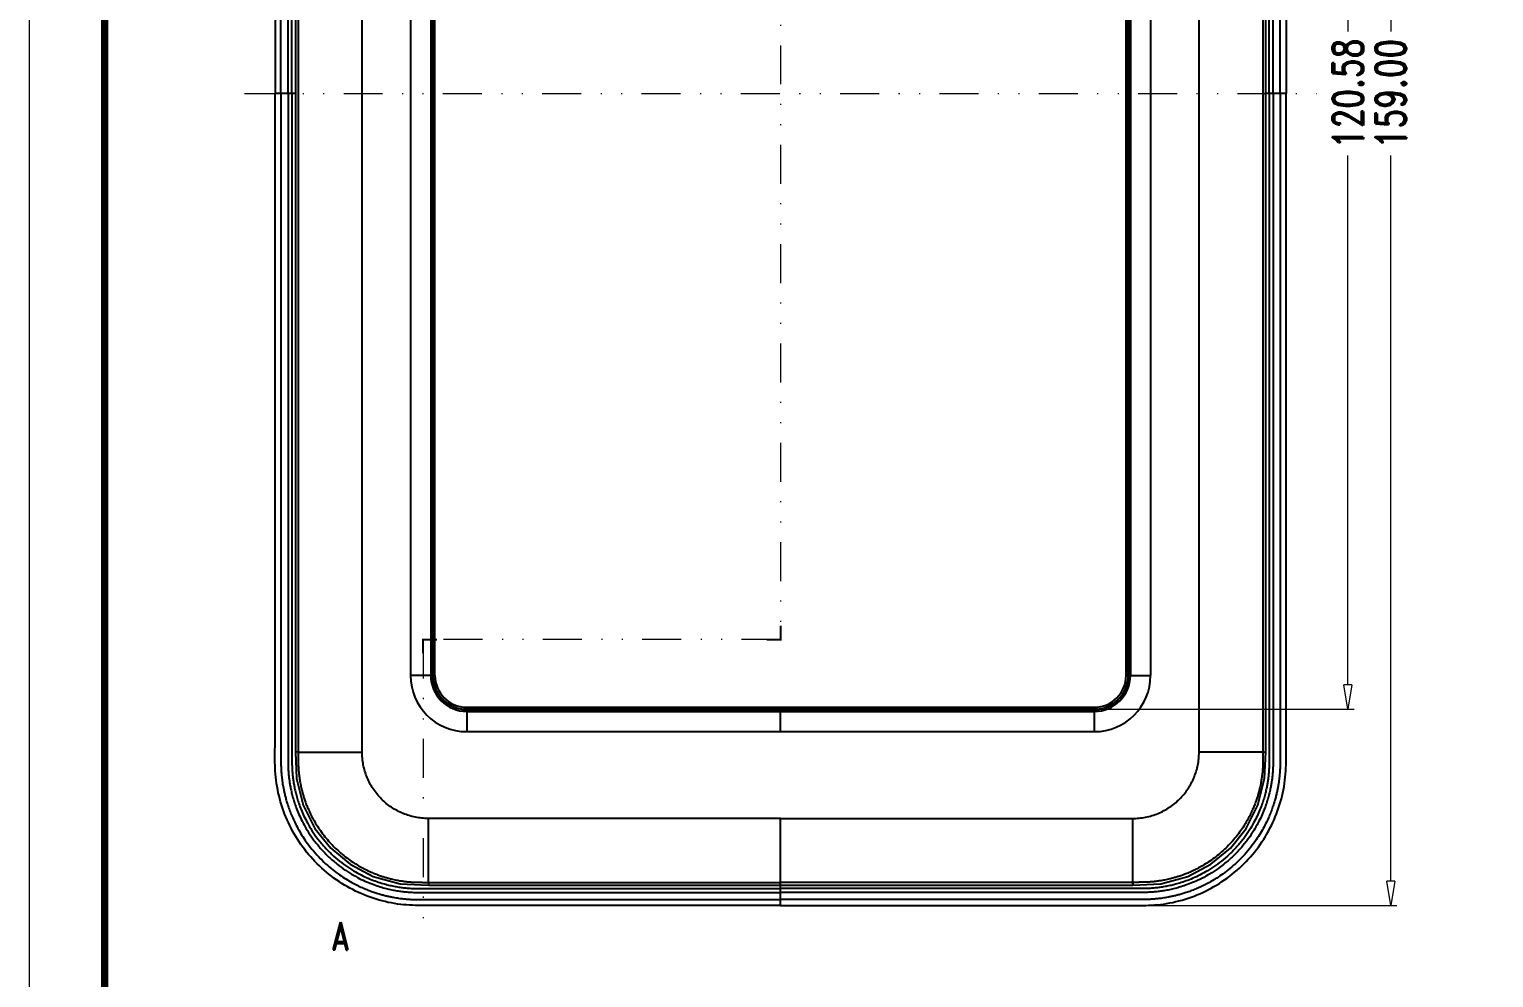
# Model space of a CAD drawing. Header units: millimetres. Extents: x 2741 to 3169, y 1046 to 1343.
# Drawn here: x 2741.3 to 2884.7, y 1153.1 to 1246 of the extents above; entities that cross this region are included whole.
import ezdxf
from ezdxf.enums import TextEntityAlignment as Align

# ---------------------------------------------------------------- set-up
doc = ezdxf.new("R2010")
doc.units = ezdxf.units.MM
doc.linetypes.add('DIVIDE', pattern=[31.75, 12.7, -6.35, 0, -6.35, 0, -6.35])
for name, color, linetype, lineweight in [('dim', 82, 'Continuous', 9), ('from', 7, 'Continuous', 13), ('hatch', 56, 'Continuous', 9)]:
    doc.layers.add(name, color=color, linetype=linetype, lineweight=lineweight)
doc.styles.add('ROMAND', font='romand.shx', dxfattribs={"width": 0.75, "bigfont": 'gbcbig.shx'})
doc.dimstyles.new('YanXiu', dxfattribs={"dimtxt": 2.5, "dimasz": 2.2, "dimexe": 1, "dimexo": 0, "dimgap": 0.66, "dimtad": 0, "dimzin": 1, "dimdsep": 46, "dimtxsty": 'ROMAND', "dimblk": 'CLOSEDBLANK', "dimcen": 0, "dimclrd": 3, "dimclre": 3, "dimclrt": 7, "dimazin": 0, "dimtfac": 1, "dimtofl": 0, "dimtmove": 0, "dimatfit": 3, "dimldrblk": 'CLOSEDBLANK', "dimfxl": 1, "dimlwd": 5, "dimlwe": 5, "dimarcsym": 0})

# ---------------------------------------------------------------- blocks, each defined once
blk = doc.blocks.new('_ClosedBlank')
at = {"color": 0, "linetype": 'ByBlock', "lineweight": -2}
for p, q in [((-1, 0.167), (0, 0)), ((-1, 0.167), (-1, -0.167)), ((0, 0), (-1, -0.167))]:
    blk.add_line(p, q, dxfattribs=at)
blk = doc.blocks.new('*D53')
at = {"layer": 'Defpoints', "color": 0}
for p in [(2845.63, 1299.99), (2845.63, 1179.41), (2870.45, 1179.41)]:
    blk.add_point(p, dxfattribs=at)
at = {"layer": 'dim', "color": 3, "lineweight": 5}
for p, q in [((2845.63, 1299.99), (2871.05, 1299.99)), ((2870.45, 1297.59), (2870.45, 1245.76)), ((2870.45, 1181.81), (2870.45, 1233.63)), ((2845.63, 1179.41), (2871.05, 1179.41))]:
    blk.add_line(p, q, dxfattribs=at)
at = {"layer": 'dim', "color": 3, "lineweight": 5, "xscale": 2.4, "yscale": 2.4, "zscale": 2.4}
for p, rotation in [((2870.45, 1299.99), 90), ((2870.45, 1179.41), 270)]:
    blk.add_blockref('_ClosedBlank', p, dxfattribs=dict(at, rotation=rotation))
at = {"layer": 'dim', "color": 7, "insert": (2870.45, 1239.7), "char_height": 3, "attachment_point": 5, "rotation": 90, "style": 'ROMAND'}
blk.add_mtext('120.58', dxfattribs=at)
blk = doc.blocks.new('*D56')
at = {"layer": 'Defpoints', "color": 0}
for p in [(2814.9, 1319.2), (2814.9, 1160.19), (2874.65, 1160.19)]:
    blk.add_point(p, dxfattribs=at)
at = {"layer": 'dim', "color": 3, "lineweight": 5}
for p, q in [((2814.9, 1319.2), (2875.25, 1319.2)), ((2874.65, 1316.8), (2874.65, 1245.76)), ((2874.65, 1162.59), (2874.65, 1233.63)), ((2814.9, 1160.19), (2875.25, 1160.19))]:
    blk.add_line(p, q, dxfattribs=at)
at = {"layer": 'dim', "color": 3, "lineweight": 5, "xscale": 2.4, "yscale": 2.4, "zscale": 2.4}
for p, rotation in [((2874.65, 1319.2), 90), ((2874.65, 1160.19), 270)]:
    blk.add_blockref('_ClosedBlank', p, dxfattribs=dict(at, rotation=rotation))
at = {"layer": 'dim', "color": 7, "insert": (2874.65, 1239.69), "char_height": 3, "attachment_point": 5, "rotation": 90, "style": 'ROMAND'}
blk.add_mtext('159.00', dxfattribs=at)

msp = doc.modelspace()

# ---------------------------------------------------------------- linework, layer by layer
at = {"color": 7, "linetype": 'Continuous'}
for p, q in [((2767.4, 1304.173), (2767.4, 1175.217)), ((2767.666, 1304.175), (2767.666, 1175.215)), ((2773.92, 1175.215), (2773.92, 1304.175)), ((2855.88, 1175.215), (2855.88, 1304.175)), ((2862.134, 1304.175), (2862.134, 1175.215)), ((2778.67, 1296.675), (2778.67, 1182.715)), ((2780.648, 1296.675), (2780.648, 1182.715)), ((2780.836, 1296.675), (2780.836, 1182.716)), ((2780.86, 1182.715), (2780.86, 1296.675)), ((2781.06, 1182.715), (2781.06, 1296.675)), ((2848.74, 1182.715), (2848.74, 1296.675)), ((2848.94, 1182.715), (2848.94, 1296.675)), ((2848.963, 1296.675), (2848.963, 1182.716)), ((2849.151, 1296.675), (2849.151, 1182.715)), ((2851.13, 1296.675), (2851.13, 1182.715)), ((2767.4, 1239.695), (2765.4, 1239.695)), ((2862.296, 1239.695), (2862.377, 1239.695)), ((2864.4, 1239.695), (2862.4, 1239.695)), ((2780.836, 1182.715), (2778.67, 1182.715)), ((2780.836, 1182.716), (2780.86, 1182.715)), ((2781.06, 1182.715), (2780.86, 1182.715)), ((2848.74, 1182.715), (2848.94, 1182.715)), ((2848.963, 1182.716), (2848.94, 1182.715)), ((2848.963, 1182.715), (2851.13, 1182.715)), ((2784.17, 1179.605), (2784.17, 1179.405)), ((2784.17, 1179.605), (2845.63, 1179.605)), ((2784.17, 1179.382), (2784.17, 1179.405)), ((2845.63, 1179.405), (2784.17, 1179.405)), ((2784.17, 1179.382), (2784.17, 1177.215)), ((2784.17, 1179.382), (2845.63, 1179.382)), ((2784.17, 1179.194), (2845.63, 1179.194)), ((2814.9, 1177.215), (2814.9, 1179.382)), ((2845.63, 1179.605), (2845.63, 1179.405)), ((2845.63, 1179.382), (2845.63, 1179.405)), ((2845.63, 1177.215), (2845.63, 1179.382)), ((2784.17, 1177.215), (2845.63, 1177.215)), ((2767.666, 1175.215), (2773.92, 1175.215)), ((2862.134, 1175.215), (2855.88, 1175.215)), ((2780.42, 1162.461), (2780.42, 1168.715)), ((2814.9, 1168.715), (2780.42, 1168.715)), ((2814.9, 1162.195), (2814.9, 1168.715)), ((2814.9, 1168.715), (2849.38, 1168.715)), ((2849.38, 1162.461), (2849.38, 1168.715)), ((2780.42, 1162.461), (2814.9, 1162.461)), ((2780.422, 1162.195), (2839.104, 1162.195)), ((2849.38, 1162.461), (2814.9, 1162.461)), ((2814.9, 1160.195), (2814.9, 1162.195)), ((2839.104, 1162.195), (2849.377, 1162.195))]:
    msp.add_line(p, q, dxfattribs=at)
for points in [[(2862.4, 1175.217), (2862.4, 1248.017), (2862.4, 1304.173)], [(2767.4, 1175.217), (2767.508, 1172.637), (2768.161, 1170.032), (2769.305, 1167.745), (2770.854, 1165.802), (2772.758, 1164.225), (2775.019, 1163.04), (2777.66, 1162.329), (2780.422, 1162.195)], [(2849.377, 1162.195), (2852.14, 1162.329), (2854.78, 1163.04), (2857.042, 1164.225), (2858.946, 1165.802), (2860.495, 1167.745), (2861.639, 1170.032), (2862.292, 1172.637), (2862.4, 1175.217)]]:
    msp.add_lwpolyline(points, dxfattribs=at)
for centre, radius, start, end in [((2784.17, 1182.715), 5.5, 180, 270), ((2784.17, 1182.715), 3.521, 180, 270), ((2784.17, 1182.715), 3.334, 179.99269, 270.00208), ((2784.17, 1182.715), 3.31, 180, 270), ((2784.17, 1182.715), 3.11, 180, 270), ((2845.63, 1182.715), 3.334, 269.99792, 0.00731), ((2845.63, 1182.715), 3.11, 270, 0), ((2845.63, 1182.715), 3.31, 270, 0), ((2845.63, 1182.715), 3.521, 270, 0), ((2845.63, 1182.715), 5.5, 270, 0)]:
    msp.add_arc(centre, radius, start, end, dxfattribs=at)
for points, start_tangent, end_tangent in [([(2814.9, 1319.195), (2812.961, 1319.195), (2811.023, 1319.195), (2809.085, 1319.195), (2807.146, 1319.195), (2805.208, 1319.195), (2803.27, 1319.195), (2801.331, 1319.195), (2799.393, 1319.195), (2797.455, 1319.195), (2795.516, 1319.195), (2793.578, 1319.195), (2791.64, 1319.195), (2789.701, 1319.195), (2787.763, 1319.195), (2785.824, 1319.195), (2783.887, 1319.195), (2781.946, 1319.196), (2780.016, 1319.197), (2777.704, 1319.09), (2775.293, 1318.574), (2773.008, 1317.643), (2770.921, 1316.326), (2769.098, 1314.664), (2767.595, 1312.707), (2766.458, 1310.518), (2765.722, 1308.162), (2765.41, 1305.705), (2765.4, 1303.662), (2765.4, 1301.722), (2765.4, 1299.784), (2765.4, 1297.846), (2765.4, 1295.907), (2765.4, 1293.969), (2765.4, 1292.031), (2765.4, 1290.092), (2765.4, 1288.154), (2765.4, 1286.216), (2765.4, 1284.277), (2765.4, 1282.339), (2765.4, 1280.401), (2765.4, 1278.462), (2765.4, 1276.524), (2765.4, 1274.586), (2765.4, 1272.647), (2765.4, 1270.709), (2765.4, 1268.771), (2765.4, 1266.832), (2765.4, 1264.894), (2765.4, 1262.956), (2765.4, 1261.017), (2765.4, 1259.079), (2765.4, 1257.14), (2765.4, 1255.202), (2765.4, 1253.264), (2765.4, 1251.325), (2765.4, 1249.387), (2765.4, 1247.449), (2765.4, 1245.51), (2765.4, 1243.572), (2765.4, 1241.634), (2765.4, 1239.695)], (-1, 0), (0, -1)), ([(2814.9, 1319.195), (2816.838, 1319.195), (2818.776, 1319.195), (2820.715, 1319.195), (2822.653, 1319.195), (2824.591, 1319.195), (2826.53, 1319.195), (2828.468, 1319.195), (2830.406, 1319.195), (2832.345, 1319.195), (2834.283, 1319.195), (2836.221, 1319.195), (2838.16, 1319.195), (2840.098, 1319.195), (2842.036, 1319.195), (2843.975, 1319.195), (2845.912, 1319.195), (2847.853, 1319.196), (2849.783, 1319.197), (2852.095, 1319.09), (2854.507, 1318.574), (2856.792, 1317.643), (2858.878, 1316.326), (2860.701, 1314.664), (2862.205, 1312.707), (2863.342, 1310.518), (2864.078, 1308.162), (2864.389, 1305.705), (2864.399, 1303.662), (2864.4, 1301.722), (2864.4, 1299.784), (2864.4, 1297.846), (2864.4, 1295.907), (2864.4, 1293.969), (2864.4, 1292.031), (2864.4, 1290.092), (2864.4, 1288.154), (2864.4, 1286.216), (2864.4, 1284.277), (2864.4, 1282.339), (2864.4, 1280.401), (2864.4, 1278.462), (2864.4, 1276.524), (2864.4, 1274.586), (2864.4, 1272.647), (2864.4, 1270.709), (2864.4, 1268.771), (2864.4, 1266.832), (2864.4, 1264.894), (2864.4, 1262.956), (2864.4, 1261.017), (2864.4, 1259.079), (2864.4, 1257.14), (2864.4, 1255.202), (2864.4, 1253.264), (2864.4, 1251.325), (2864.4, 1249.387), (2864.4, 1247.449), (2864.4, 1245.51), (2864.4, 1243.572), (2864.4, 1241.634), (2864.4, 1239.695)], (1, 0), (0, -1)), ([(2765.979, 1239.695), (2765.979, 1245.305), (2765.979, 1250.517), (2765.979, 1255.194), (2765.979, 1259.393), (2765.979, 1263.186), (2765.979, 1266.628), (2765.979, 1269.761), (2765.979, 1272.622), (2765.979, 1275.239), (2765.979, 1277.638), (2765.979, 1279.843), (2765.979, 1281.87), (2765.979, 1283.739), (2765.979, 1285.462), (2765.979, 1287.053), (2765.979, 1288.522), (2765.979, 1289.879), (2765.979, 1291.134), (2765.979, 1292.297), (2765.979, 1293.379), (2765.979, 1294.389), (2765.979, 1295.332), (2765.979, 1296.211), (2765.979, 1297.026), (2765.979, 1297.782), (2765.979, 1298.484), (2765.979, 1299.138), (2765.979, 1299.747), (2765.979, 1300.31), (2765.979, 1300.83), (2765.979, 1301.31), (2765.979, 1301.756), (2765.979, 1302.173), (2765.979, 1302.563), (2765.979, 1302.925), (2765.979, 1303.259), (2765.98, 1303.562), (2765.98, 1303.837), (2765.979, 1304.088), (2765.979, 1304.319), (2765.978, 1304.532), (2765.978, 1304.728), (2765.978, 1304.908), (2765.978, 1305.08), (2765.98, 1305.251), (2765.982, 1305.424), (2765.987, 1305.6), (2765.993, 1305.778), (2766.002, 1305.96), (2766.014, 1306.151), (2766.032, 1306.361), (2766.055, 1306.596), (2766.085, 1306.857), (2766.124, 1307.139), (2766.171, 1307.44), (2766.23, 1307.762), (2766.303, 1308.107), (2766.392, 1308.483), (2766.503, 1308.892), (2766.64, 1309.337), (2766.808, 1309.821), (2767.013, 1310.345), (2767.261, 1310.903), (2767.554, 1311.489), (2767.905, 1312.107), (2768.329, 1312.768), (2768.85, 1313.477), (2769.479, 1314.221), (2770.184, 1314.94), (2770.898, 1315.569), (2771.572, 1316.087), (2772.196, 1316.51), (2772.773, 1316.857), (2773.307, 1317.146), (2773.805, 1317.387), (2774.276, 1317.593), (2774.731, 1317.772), (2775.17, 1317.927), (2775.587, 1318.058), (2775.975, 1318.167), (2776.334, 1318.257), (2776.665, 1318.331), (2776.971, 1318.391), (2777.25, 1318.44), (2777.506, 1318.479), (2777.744, 1318.511), (2777.967, 1318.537), (2778.183, 1318.559), (2778.395, 1318.577), (2778.607, 1318.592), (2778.817, 1318.602), (2779.023, 1318.609), (2779.223, 1318.614), (2779.419, 1318.616), (2779.614, 1318.617), (2779.81, 1318.618), (2780.007, 1318.618), (2780.209, 1318.617), (2780.425, 1318.616), (2780.662, 1318.616), (2780.926, 1318.615), (2781.217, 1318.616), (2781.529, 1318.616), (2781.86, 1318.616), (2782.209, 1318.616), (2782.581, 1318.616), (2782.983, 1318.616), (2783.421, 1318.616), (2783.901, 1318.616), (2784.43, 1318.616), (2785.012, 1318.616), (2785.647, 1318.616), (2786.335, 1318.616), (2787.079, 1318.616), (2787.887, 1318.616), (2788.763, 1318.616), (2789.71, 1318.616), (2790.73, 1318.616), (2791.827, 1318.616), (2793.012, 1318.616), (2794.297, 1318.616), (2795.692, 1318.616), (2797.207, 1318.616), (2798.85, 1318.616), (2800.631, 1318.616), (2802.561, 1318.616), (2804.654, 1318.616), (2806.922, 1318.616), (2809.378, 1318.616), (2812.04, 1318.616), (2814.9, 1318.616)], (0, 1), (1, 0)), ([(2766.675, 1239.695), (2766.675, 1245.243), (2766.675, 1250.551), (2766.675, 1255.379), (2766.675, 1259.714), (2766.675, 1263.624), (2766.675, 1267.166), (2766.675, 1270.387), (2766.675, 1273.325), (2766.675, 1276.01), (2766.675, 1278.471), (2766.675, 1280.731), (2766.675, 1282.808), (2766.675, 1284.721), (2766.675, 1286.487), (2766.675, 1288.114), (2766.675, 1289.614), (2766.675, 1291.005), (2766.675, 1292.296), (2766.675, 1293.49), (2766.675, 1294.589), (2766.675, 1295.602), (2766.675, 1296.545), (2766.675, 1297.43), (2766.675, 1298.263), (2766.675, 1299.042), (2766.675, 1299.767), (2766.675, 1300.441), (2766.675, 1301.066), (2766.675, 1301.644), (2766.674, 1302.177), (2766.674, 1302.67), (2766.675, 1303.126), (2766.675, 1303.549), (2766.675, 1303.94), (2766.674, 1304.298), (2766.673, 1304.627), (2766.673, 1304.938), (2766.675, 1305.245), (2766.681, 1305.561), (2766.695, 1305.893), (2766.719, 1306.242), (2766.755, 1306.602), (2766.803, 1306.975), (2766.865, 1307.37), (2766.947, 1307.798), (2767.056, 1308.269), (2767.197, 1308.786), (2767.377, 1309.347), (2767.604, 1309.953), (2767.889, 1310.605), (2768.244, 1311.303), (2768.689, 1312.053), (2769.248, 1312.855), (2769.924, 1313.676), (2770.685, 1314.456), (2771.485, 1315.149), (2772.293, 1315.741), (2773.085, 1316.235), (2773.846, 1316.637), (2774.563, 1316.959), (2775.234, 1317.214), (2775.856, 1317.412), (2776.428, 1317.564), (2776.957, 1317.68), (2777.454, 1317.768), (2777.936, 1317.834), (2778.431, 1317.882), (2778.971, 1317.912), (2779.574, 1317.922), (2780.237, 1317.921), (2780.961, 1317.92), (2781.749, 1317.92), (2782.606, 1317.921), (2783.535, 1317.921), (2784.541, 1317.92), (2785.63, 1317.92), (2786.814, 1317.92), (2788.097, 1317.92), (2789.487, 1317.92), (2790.994, 1317.92), (2792.626, 1317.92), (2794.392, 1317.92), (2796.304, 1317.92), (2798.374, 1317.92), (2800.615, 1317.92), (2803.04, 1317.92), (2805.667, 1317.92), (2808.509, 1317.92), (2811.593, 1317.92), (2814.9, 1317.92)], (0, 1), (1, 0)), ([(2863.82, 1239.695), (2863.82, 1245.305), (2863.82, 1250.517), (2863.82, 1255.194), (2863.82, 1259.393), (2863.82, 1263.186), (2863.82, 1266.628), (2863.82, 1269.761), (2863.82, 1272.622), (2863.82, 1275.239), (2863.82, 1277.638), (2863.82, 1279.843), (2863.82, 1281.87), (2863.82, 1283.739), (2863.82, 1285.462), (2863.82, 1287.053), (2863.82, 1288.522), (2863.82, 1289.879), (2863.82, 1291.134), (2863.82, 1292.297), (2863.82, 1293.379), (2863.82, 1294.389), (2863.82, 1295.332), (2863.82, 1296.211), (2863.82, 1297.026), (2863.82, 1297.782), (2863.82, 1298.484), (2863.82, 1299.138), (2863.82, 1299.747), (2863.82, 1300.31), (2863.82, 1300.83), (2863.82, 1301.31), (2863.82, 1301.756), (2863.821, 1302.173), (2863.821, 1302.563), (2863.82, 1302.925), (2863.82, 1303.259), (2863.82, 1303.562), (2863.82, 1303.837), (2863.82, 1304.088), (2863.821, 1304.319), (2863.821, 1304.532), (2863.822, 1304.728), (2863.822, 1304.908), (2863.821, 1305.08), (2863.82, 1305.251), (2863.817, 1305.424), (2863.813, 1305.6), (2863.807, 1305.778), (2863.798, 1305.96), (2863.785, 1306.151), (2863.768, 1306.361), (2863.745, 1306.596), (2863.715, 1306.857), (2863.676, 1307.139), (2863.628, 1307.44), (2863.569, 1307.762), (2863.497, 1308.107), (2863.407, 1308.483), (2863.296, 1308.892), (2863.16, 1309.337), (2862.992, 1309.821), (2862.786, 1310.345), (2862.539, 1310.903), (2862.245, 1311.489), (2861.895, 1312.107), (2861.47, 1312.768), (2860.95, 1313.477), (2860.321, 1314.221), (2859.615, 1314.94), (2858.902, 1315.569), (2858.228, 1316.087), (2857.603, 1316.51), (2857.026, 1316.857), (2856.492, 1317.146), (2855.994, 1317.387), (2855.523, 1317.593), (2855.068, 1317.772), (2854.629, 1317.927), (2854.212, 1318.058), (2853.825, 1318.167), (2853.466, 1318.257), (2853.134, 1318.331), (2852.829, 1318.391), (2852.549, 1318.44), (2852.293, 1318.479), (2852.056, 1318.511), (2851.832, 1318.537), (2851.617, 1318.559), (2851.404, 1318.577), (2851.193, 1318.592), (2850.982, 1318.602), (2850.776, 1318.609), (2850.576, 1318.614), (2850.38, 1318.616), (2850.185, 1318.617), (2849.989, 1318.618), (2849.792, 1318.618), (2849.59, 1318.617), (2849.375, 1318.616), (2849.138, 1318.616), (2848.873, 1318.615), (2848.583, 1318.616), (2848.27, 1318.616), (2847.94, 1318.616), (2847.591, 1318.616), (2847.218, 1318.616), (2846.816, 1318.616), (2846.378, 1318.616), (2845.898, 1318.616), (2845.37, 1318.616), (2844.788, 1318.616), (2844.153, 1318.616), (2843.465, 1318.616), (2842.72, 1318.616), (2841.913, 1318.616), (2841.037, 1318.616), (2840.089, 1318.616), (2839.07, 1318.616), (2837.972, 1318.616), (2836.787, 1318.616), (2835.503, 1318.616), (2834.108, 1318.616), (2832.593, 1318.616), (2830.949, 1318.616), (2829.168, 1318.616), (2827.238, 1318.616), (2825.146, 1318.616), (2822.878, 1318.616), (2820.422, 1318.616), (2817.76, 1318.616), (2814.9, 1318.616)], (0, 1), (-1, 0)), ([(2863.125, 1239.695), (2863.125, 1245.243), (2863.125, 1250.551), (2863.125, 1255.379), (2863.125, 1259.714), (2863.125, 1263.624), (2863.125, 1267.166), (2863.125, 1270.387), (2863.125, 1273.325), (2863.125, 1276.01), (2863.125, 1278.471), (2863.125, 1280.731), (2863.125, 1282.808), (2863.125, 1284.721), (2863.125, 1286.487), (2863.125, 1288.114), (2863.125, 1289.614), (2863.125, 1291.005), (2863.125, 1292.296), (2863.125, 1293.49), (2863.125, 1294.589), (2863.125, 1295.602), (2863.125, 1296.545), (2863.125, 1297.43), (2863.125, 1298.263), (2863.125, 1299.042), (2863.125, 1299.767), (2863.125, 1300.441), (2863.125, 1301.066), (2863.125, 1301.644), (2863.125, 1302.177), (2863.125, 1302.67), (2863.125, 1303.126), (2863.124, 1303.549), (2863.124, 1303.94), (2863.125, 1304.298), (2863.126, 1304.627), (2863.126, 1304.938), (2863.124, 1305.245), (2863.118, 1305.561), (2863.105, 1305.893), (2863.08, 1306.242), (2863.045, 1306.602), (2862.997, 1306.975), (2862.934, 1307.37), (2862.852, 1307.798), (2862.744, 1308.269), (2862.603, 1308.786), (2862.423, 1309.347), (2862.195, 1309.953), (2861.911, 1310.605), (2861.555, 1311.303), (2861.11, 1312.053), (2860.552, 1312.855), (2859.876, 1313.676), (2859.115, 1314.456), (2858.314, 1315.149), (2857.507, 1315.741), (2856.714, 1316.235), (2855.954, 1316.637), (2855.236, 1316.959), (2854.565, 1317.214), (2853.944, 1317.412), (2853.372, 1317.564), (2852.842, 1317.68), (2852.345, 1317.768), (2851.863, 1317.834), (2851.369, 1317.882), (2850.828, 1317.912), (2850.225, 1317.922), (2849.562, 1317.921), (2848.839, 1317.92), (2848.05, 1317.92), (2847.193, 1317.921), (2846.264, 1317.921), (2845.259, 1317.92), (2844.169, 1317.92), (2842.986, 1317.92), (2841.703, 1317.92), (2840.312, 1317.92), (2838.806, 1317.92), (2837.174, 1317.92), (2835.407, 1317.92), (2833.495, 1317.92), (2831.425, 1317.92), (2829.184, 1317.92), (2826.759, 1317.92), (2824.133, 1317.92), (2821.291, 1317.92), (2818.206, 1317.92), (2814.9, 1317.92)], (0, 1), (-1, 0)), ([(2767.056, 1239.695), (2767.056, 1245.243), (2767.056, 1250.551), (2767.056, 1255.379), (2767.056, 1259.714), (2767.056, 1263.624), (2767.056, 1267.166), (2767.056, 1270.387), (2767.056, 1273.325), (2767.056, 1276.01), (2767.056, 1278.471), (2767.056, 1280.731), (2767.056, 1282.808), (2767.056, 1284.721), (2767.056, 1286.487), (2767.056, 1288.114), (2767.056, 1289.614), (2767.056, 1291.005), (2767.056, 1292.296), (2767.056, 1293.49), (2767.056, 1294.589), (2767.056, 1295.602), (2767.056, 1296.545), (2767.056, 1297.43), (2767.056, 1298.263), (2767.056, 1299.042), (2767.057, 1299.767), (2767.057, 1300.441), (2767.056, 1301.066), (2767.056, 1301.644), (2767.056, 1302.177), (2767.056, 1302.669), (2767.056, 1303.126), (2767.057, 1303.549), (2767.057, 1303.941), (2767.056, 1304.299), (2767.055, 1304.628), (2767.055, 1304.937), (2767.057, 1305.241), (2767.063, 1305.55), (2767.076, 1305.872), (2767.1, 1306.209), (2767.134, 1306.559), (2767.181, 1306.921), (2767.241, 1307.304), (2767.321, 1307.719), (2767.426, 1308.177), (2767.563, 1308.678), (2767.737, 1309.222), (2767.958, 1309.81), (2768.234, 1310.442), (2768.579, 1311.119), (2769.011, 1311.847), (2769.553, 1312.625), (2770.208, 1313.422), (2770.946, 1314.178), (2771.723, 1314.85), (2772.506, 1315.425), (2773.275, 1315.904), (2774.013, 1316.293), (2774.709, 1316.606), (2775.36, 1316.853), (2775.962, 1317.045), (2776.517, 1317.193), (2777.031, 1317.306), (2777.513, 1317.391), (2777.981, 1317.454), (2778.461, 1317.502), (2778.984, 1317.53), (2779.576, 1317.54), (2780.236, 1317.539), (2780.96, 1317.538), (2781.75, 1317.539), (2782.606, 1317.539), (2783.535, 1317.539), (2784.541, 1317.539), (2785.631, 1317.539), (2786.814, 1317.539), (2788.097, 1317.539), (2789.487, 1317.539), (2790.994, 1317.539), (2792.626, 1317.539), (2794.392, 1317.539), (2796.304, 1317.539), (2798.374, 1317.539), (2800.615, 1317.539), (2803.04, 1317.539), (2805.667, 1317.539), (2808.509, 1317.539), (2811.593, 1317.539), (2814.9, 1317.539)], (0, 1), (1, 0)), ([(2862.743, 1239.695), (2862.743, 1245.243), (2862.743, 1250.551), (2862.743, 1255.379), (2862.743, 1259.714), (2862.743, 1263.624), (2862.743, 1267.166), (2862.743, 1270.387), (2862.743, 1273.325), (2862.743, 1276.01), (2862.743, 1278.471), (2862.743, 1280.731), (2862.743, 1282.808), (2862.743, 1284.721), (2862.743, 1286.487), (2862.743, 1288.114), (2862.743, 1289.614), (2862.743, 1291.005), (2862.743, 1292.296), (2862.743, 1293.49), (2862.743, 1294.589), (2862.743, 1295.602), (2862.743, 1296.545), (2862.743, 1297.43), (2862.743, 1298.263), (2862.743, 1299.042), (2862.743, 1299.767), (2862.743, 1300.441), (2862.743, 1301.066), (2862.743, 1301.644), (2862.743, 1302.177), (2862.743, 1302.669), (2862.743, 1303.126), (2862.743, 1303.549), (2862.743, 1303.941), (2862.743, 1304.299), (2862.744, 1304.628), (2862.744, 1304.937), (2862.742, 1305.241), (2862.737, 1305.55), (2862.723, 1305.872), (2862.7, 1306.209), (2862.665, 1306.559), (2862.619, 1306.921), (2862.558, 1307.304), (2862.478, 1307.719), (2862.373, 1308.177), (2862.237, 1308.678), (2862.062, 1309.222), (2861.841, 1309.81), (2861.565, 1310.442), (2861.22, 1311.119), (2860.789, 1311.847), (2860.247, 1312.625), (2859.591, 1313.422), (2858.853, 1314.178), (2858.077, 1314.85), (2857.293, 1315.425), (2856.524, 1315.904), (2855.787, 1316.293), (2855.091, 1316.606), (2854.44, 1316.853), (2853.837, 1317.045), (2853.282, 1317.193), (2852.769, 1317.306), (2852.286, 1317.391), (2851.818, 1317.454), (2851.339, 1317.502), (2850.815, 1317.53), (2850.224, 1317.54), (2849.564, 1317.539), (2848.839, 1317.538), (2848.05, 1317.539), (2847.193, 1317.539), (2846.264, 1317.539), (2845.259, 1317.539), (2844.169, 1317.539), (2842.986, 1317.539), (2841.703, 1317.539), (2840.312, 1317.539), (2838.806, 1317.539), (2837.174, 1317.539), (2835.407, 1317.539), (2833.495, 1317.539), (2831.425, 1317.539), (2829.184, 1317.539), (2826.759, 1317.539), (2824.133, 1317.539), (2821.291, 1317.539), (2818.206, 1317.539), (2814.9, 1317.539)], (0, 1), (-1, 0)), ([(2814.9, 1160.195), (2812.961, 1160.195), (2811.023, 1160.195), (2809.085, 1160.195), (2807.146, 1160.195), (2805.208, 1160.195), (2803.27, 1160.195), (2801.331, 1160.195), (2799.393, 1160.195), (2797.455, 1160.195), (2795.516, 1160.195), (2793.578, 1160.195), (2791.64, 1160.195), (2789.701, 1160.195), (2787.763, 1160.195), (2785.824, 1160.195), (2783.887, 1160.195), (2781.946, 1160.195), (2780.016, 1160.194), (2777.704, 1160.301), (2775.293, 1160.817), (2773.008, 1161.748), (2770.921, 1163.065), (2769.098, 1164.727), (2767.595, 1166.684), (2766.458, 1168.873), (2765.722, 1171.229), (2765.41, 1173.686), (2765.4, 1175.729), (2765.4, 1177.669), (2765.4, 1179.607), (2765.4, 1181.545), (2765.4, 1183.484), (2765.4, 1185.422), (2765.4, 1187.36), (2765.4, 1189.299), (2765.4, 1191.237), (2765.4, 1193.175), (2765.4, 1195.114), (2765.4, 1197.052), (2765.4, 1198.99), (2765.4, 1200.929), (2765.4, 1202.867), (2765.4, 1204.805), (2765.4, 1206.744), (2765.4, 1208.682), (2765.4, 1210.62), (2765.4, 1212.559), (2765.4, 1214.497), (2765.4, 1216.435), (2765.4, 1218.374), (2765.4, 1220.312), (2765.4, 1222.25), (2765.4, 1224.189), (2765.4, 1226.127), (2765.4, 1228.065), (2765.4, 1230.004), (2765.4, 1231.942), (2765.4, 1233.88), (2765.4, 1235.819), (2765.4, 1237.757), (2765.4, 1239.695)], (-1, 0), (0, 1)), ([(2765.979, 1239.695), (2765.979, 1234.085), (2765.979, 1228.874), (2765.979, 1224.197), (2765.979, 1219.998), (2765.979, 1216.205), (2765.979, 1212.763), (2765.979, 1209.629), (2765.979, 1206.769), (2765.979, 1204.152), (2765.979, 1201.752), (2765.979, 1199.548), (2765.979, 1197.52), (2765.979, 1195.652), (2765.979, 1193.928), (2765.979, 1192.338), (2765.979, 1190.869), (2765.979, 1189.512), (2765.979, 1188.257), (2765.979, 1187.094), (2765.979, 1186.012), (2765.979, 1185.002), (2765.979, 1184.058), (2765.979, 1183.18), (2765.979, 1182.365), (2765.979, 1181.609), (2765.979, 1180.907), (2765.979, 1180.253), (2765.979, 1179.644), (2765.979, 1179.081), (2765.979, 1178.561), (2765.979, 1178.081), (2765.979, 1177.635), (2765.979, 1177.218), (2765.979, 1176.828), (2765.979, 1176.466), (2765.979, 1176.132), (2765.98, 1175.829), (2765.98, 1175.553), (2765.979, 1175.302), (2765.979, 1175.072), (2765.978, 1174.858), (2765.978, 1174.663), (2765.978, 1174.482), (2765.978, 1174.311), (2765.98, 1174.14), (2765.982, 1173.966), (2765.987, 1173.791), (2765.993, 1173.613), (2766.002, 1173.431), (2766.014, 1173.24), (2766.032, 1173.03), (2766.055, 1172.794), (2766.085, 1172.534), (2766.124, 1172.252), (2766.171, 1171.951), (2766.23, 1171.629), (2766.303, 1171.283), (2766.392, 1170.908), (2766.503, 1170.499), (2766.64, 1170.054), (2766.808, 1169.57), (2767.013, 1169.046), (2767.261, 1168.488), (2767.554, 1167.902), (2767.905, 1167.284), (2768.329, 1166.623), (2768.85, 1165.914), (2769.479, 1165.17), (2770.184, 1164.45), (2770.898, 1163.822), (2771.572, 1163.304), (2772.196, 1162.881), (2772.773, 1162.533), (2773.307, 1162.245), (2773.805, 1162.004), (2774.276, 1161.798), (2774.731, 1161.619), (2775.17, 1161.464), (2775.587, 1161.333), (2775.975, 1161.224), (2776.334, 1161.134), (2776.665, 1161.06), (2776.971, 1161), (2777.25, 1160.951), (2777.506, 1160.912), (2777.744, 1160.88), (2777.967, 1160.854), (2778.183, 1160.832), (2778.395, 1160.814), (2778.607, 1160.799), (2778.817, 1160.789), (2779.023, 1160.781), (2779.223, 1160.777), (2779.419, 1160.775), (2779.614, 1160.774), (2779.81, 1160.773), (2780.007, 1160.773), (2780.209, 1160.774), (2780.425, 1160.775), (2780.662, 1160.775), (2780.926, 1160.775), (2781.217, 1160.775), (2781.529, 1160.775), (2781.86, 1160.775), (2782.209, 1160.775), (2782.581, 1160.775), (2782.983, 1160.775), (2783.421, 1160.775), (2783.901, 1160.775), (2784.43, 1160.775), (2785.012, 1160.775), (2785.647, 1160.775), (2786.335, 1160.775), (2787.079, 1160.775), (2787.887, 1160.775), (2788.763, 1160.775), (2789.71, 1160.775), (2790.73, 1160.775), (2791.827, 1160.775), (2793.012, 1160.775), (2794.297, 1160.775), (2795.692, 1160.775), (2797.207, 1160.775), (2798.85, 1160.775), (2800.631, 1160.775), (2802.561, 1160.775), (2804.654, 1160.775), (2806.922, 1160.775), (2809.378, 1160.775), (2812.04, 1160.775), (2814.9, 1160.775)], (0, -1), (1, 0)), ([(2766.675, 1239.695), (2766.675, 1234.148), (2766.675, 1228.84), (2766.675, 1224.012), (2766.675, 1219.677), (2766.675, 1215.767), (2766.675, 1212.225), (2766.675, 1209.004), (2766.675, 1206.066), (2766.675, 1203.381), (2766.675, 1200.919), (2766.675, 1198.66), (2766.675, 1196.583), (2766.675, 1194.67), (2766.675, 1192.904), (2766.675, 1191.277), (2766.675, 1189.776), (2766.675, 1188.386), (2766.675, 1187.095), (2766.675, 1185.901), (2766.675, 1184.802), (2766.675, 1183.789), (2766.675, 1182.846), (2766.675, 1181.961), (2766.675, 1181.128), (2766.675, 1180.349), (2766.675, 1179.624), (2766.675, 1178.95), (2766.675, 1178.325), (2766.675, 1177.747), (2766.674, 1177.214), (2766.674, 1176.721), (2766.675, 1176.265), (2766.675, 1175.841), (2766.675, 1175.451), (2766.674, 1175.093), (2766.673, 1174.764), (2766.673, 1174.453), (2766.675, 1174.146), (2766.681, 1173.83), (2766.695, 1173.498), (2766.719, 1173.149), (2766.755, 1172.789), (2766.803, 1172.416), (2766.865, 1172.021), (2766.947, 1171.593), (2767.056, 1171.122), (2767.197, 1170.605), (2767.377, 1170.044), (2767.604, 1169.438), (2767.889, 1168.786), (2768.244, 1168.088), (2768.689, 1167.338), (2769.248, 1166.536), (2769.924, 1165.715), (2770.685, 1164.935), (2771.485, 1164.242), (2772.293, 1163.649), (2773.085, 1163.156), (2773.846, 1162.754), (2774.563, 1162.432), (2775.234, 1162.177), (2775.856, 1161.979), (2776.428, 1161.827), (2776.957, 1161.711), (2777.454, 1161.623), (2777.936, 1161.557), (2778.431, 1161.508), (2778.971, 1161.479), (2779.574, 1161.469), (2780.237, 1161.47), (2780.961, 1161.471), (2781.749, 1161.47), (2782.606, 1161.47), (2783.535, 1161.47), (2784.541, 1161.47), (2785.63, 1161.47), (2786.814, 1161.47), (2788.097, 1161.47), (2789.487, 1161.47), (2790.994, 1161.47), (2792.626, 1161.47), (2794.392, 1161.47), (2796.304, 1161.47), (2798.374, 1161.47), (2800.615, 1161.47), (2803.04, 1161.47), (2805.667, 1161.47), (2808.509, 1161.47), (2811.593, 1161.47), (2814.9, 1161.47)], (0, -1), (1, 0)), ([(2767.056, 1239.695), (2767.056, 1234.148), (2767.056, 1228.84), (2767.056, 1224.012), (2767.056, 1219.677), (2767.056, 1215.767), (2767.056, 1212.225), (2767.056, 1209.004), (2767.056, 1206.066), (2767.056, 1203.381), (2767.056, 1200.919), (2767.056, 1198.66), (2767.056, 1196.583), (2767.056, 1194.67), (2767.056, 1192.904), (2767.056, 1191.277), (2767.056, 1189.776), (2767.056, 1188.386), (2767.056, 1187.095), (2767.056, 1185.901), (2767.056, 1184.802), (2767.056, 1183.789), (2767.056, 1182.846), (2767.056, 1181.961), (2767.056, 1181.128), (2767.056, 1180.349), (2767.057, 1179.624), (2767.057, 1178.95), (2767.056, 1178.325), (2767.056, 1177.747), (2767.056, 1177.214), (2767.056, 1176.721), (2767.056, 1176.265), (2767.057, 1175.842), (2767.057, 1175.45), (2767.056, 1175.092), (2767.055, 1174.763), (2767.055, 1174.454), (2767.057, 1174.15), (2767.063, 1173.841), (2767.076, 1173.519), (2767.1, 1173.181), (2767.134, 1172.832), (2767.181, 1172.469), (2767.241, 1172.087), (2767.321, 1171.671), (2767.426, 1171.214), (2767.563, 1170.713), (2767.737, 1170.169), (2767.958, 1169.581), (2768.234, 1168.949), (2768.579, 1168.272), (2769.011, 1167.544), (2769.553, 1166.766), (2770.208, 1165.969), (2770.946, 1165.213), (2771.723, 1164.541), (2772.506, 1163.966), (2773.275, 1163.487), (2774.013, 1163.097), (2774.709, 1162.785), (2775.36, 1162.538), (2775.962, 1162.345), (2776.517, 1162.198), (2777.031, 1162.085), (2777.513, 1162), (2777.981, 1161.936), (2778.461, 1161.889), (2778.984, 1161.861), (2779.576, 1161.851), (2780.236, 1161.852), (2780.96, 1161.853), (2781.75, 1161.852), (2782.606, 1161.852), (2783.535, 1161.852), (2784.541, 1161.852), (2785.631, 1161.852), (2786.814, 1161.852), (2788.097, 1161.852), (2789.487, 1161.852), (2790.994, 1161.852), (2792.626, 1161.852), (2794.392, 1161.852), (2796.304, 1161.852), (2798.374, 1161.852), (2800.615, 1161.852), (2803.04, 1161.852), (2805.667, 1161.852), (2808.509, 1161.852), (2811.593, 1161.852), (2814.9, 1161.852)], (0, -1), (1, 0)), ([(2863.82, 1239.695), (2863.82, 1234.085), (2863.82, 1228.874), (2863.82, 1224.197), (2863.82, 1219.998), (2863.82, 1216.205), (2863.82, 1212.763), (2863.82, 1209.629), (2863.82, 1206.769), (2863.82, 1204.152), (2863.82, 1201.752), (2863.82, 1199.548), (2863.82, 1197.52), (2863.82, 1195.652), (2863.82, 1193.928), (2863.82, 1192.338), (2863.82, 1190.869), (2863.82, 1189.512), (2863.82, 1188.257), (2863.82, 1187.094), (2863.82, 1186.012), (2863.82, 1185.002), (2863.82, 1184.058), (2863.82, 1183.18), (2863.82, 1182.365), (2863.82, 1181.609), (2863.82, 1180.907), (2863.82, 1180.253), (2863.82, 1179.644), (2863.82, 1179.081), (2863.82, 1178.561), (2863.82, 1178.081), (2863.82, 1177.635), (2863.821, 1177.218), (2863.821, 1176.828), (2863.82, 1176.466), (2863.82, 1176.132), (2863.82, 1175.829), (2863.82, 1175.553), (2863.82, 1175.302), (2863.821, 1175.072), (2863.821, 1174.858), (2863.822, 1174.663), (2863.822, 1174.482), (2863.821, 1174.311), (2863.82, 1174.14), (2863.817, 1173.966), (2863.813, 1173.791), (2863.807, 1173.613), (2863.798, 1173.431), (2863.785, 1173.24), (2863.768, 1173.03), (2863.745, 1172.794), (2863.715, 1172.534), (2863.676, 1172.252), (2863.628, 1171.951), (2863.569, 1171.629), (2863.497, 1171.283), (2863.407, 1170.908), (2863.296, 1170.499), (2863.16, 1170.054), (2862.992, 1169.57), (2862.786, 1169.046), (2862.539, 1168.488), (2862.245, 1167.902), (2861.895, 1167.284), (2861.47, 1166.623), (2860.95, 1165.914), (2860.321, 1165.17), (2859.615, 1164.45), (2858.902, 1163.822), (2858.228, 1163.304), (2857.603, 1162.881), (2857.026, 1162.533), (2856.492, 1162.245), (2855.994, 1162.004), (2855.523, 1161.798), (2855.068, 1161.619), (2854.629, 1161.464), (2854.212, 1161.333), (2853.825, 1161.224), (2853.466, 1161.134), (2853.134, 1161.06), (2852.829, 1161), (2852.549, 1160.951), (2852.293, 1160.912), (2852.056, 1160.88), (2851.832, 1160.854), (2851.617, 1160.832), (2851.404, 1160.814), (2851.193, 1160.799), (2850.982, 1160.789), (2850.776, 1160.781), (2850.576, 1160.777), (2850.38, 1160.775), (2850.185, 1160.774), (2849.989, 1160.773), (2849.792, 1160.773), (2849.59, 1160.774), (2849.375, 1160.775), (2849.138, 1160.775), (2848.873, 1160.775), (2848.583, 1160.775), (2848.27, 1160.775), (2847.94, 1160.775), (2847.591, 1160.775), (2847.218, 1160.775), (2846.816, 1160.775), (2846.378, 1160.775), (2845.898, 1160.775), (2845.37, 1160.775), (2844.788, 1160.775), (2844.153, 1160.775), (2843.465, 1160.775), (2842.72, 1160.775), (2841.913, 1160.775), (2841.037, 1160.775), (2840.089, 1160.775), (2839.07, 1160.775), (2837.972, 1160.775), (2836.787, 1160.775), (2835.503, 1160.775), (2834.108, 1160.775), (2832.593, 1160.775), (2830.949, 1160.775), (2829.168, 1160.775), (2827.238, 1160.775), (2825.146, 1160.775), (2822.878, 1160.775), (2820.422, 1160.775), (2817.76, 1160.775), (2814.9, 1160.775)], (0, -1), (-1, 0)), ([(2862.743, 1239.695), (2862.743, 1234.148), (2862.743, 1228.84), (2862.743, 1224.012), (2862.743, 1219.677), (2862.743, 1215.767), (2862.743, 1212.225), (2862.743, 1209.004), (2862.743, 1206.066), (2862.743, 1203.381), (2862.743, 1200.919), (2862.743, 1198.66), (2862.743, 1196.583), (2862.743, 1194.67), (2862.743, 1192.904), (2862.743, 1191.277), (2862.743, 1189.776), (2862.743, 1188.386), (2862.743, 1187.095), (2862.743, 1185.901), (2862.743, 1184.802), (2862.743, 1183.789), (2862.743, 1182.846), (2862.743, 1181.961), (2862.743, 1181.128), (2862.743, 1180.349), (2862.743, 1179.624), (2862.743, 1178.95), (2862.743, 1178.325), (2862.743, 1177.747), (2862.743, 1177.214), (2862.743, 1176.721), (2862.743, 1176.265), (2862.743, 1175.842), (2862.743, 1175.45), (2862.743, 1175.092), (2862.744, 1174.763), (2862.744, 1174.454), (2862.742, 1174.15), (2862.737, 1173.841), (2862.723, 1173.519), (2862.7, 1173.181), (2862.665, 1172.832), (2862.619, 1172.469), (2862.558, 1172.087), (2862.478, 1171.671), (2862.373, 1171.214), (2862.237, 1170.713), (2862.062, 1170.169), (2861.841, 1169.581), (2861.565, 1168.949), (2861.22, 1168.272), (2860.789, 1167.544), (2860.247, 1166.766), (2859.591, 1165.969), (2858.853, 1165.213), (2858.077, 1164.541), (2857.293, 1163.966), (2856.524, 1163.487), (2855.787, 1163.097), (2855.091, 1162.785), (2854.44, 1162.538), (2853.837, 1162.345), (2853.282, 1162.198), (2852.769, 1162.085), (2852.286, 1162), (2851.818, 1161.936), (2851.339, 1161.889), (2850.815, 1161.861), (2850.224, 1161.851), (2849.564, 1161.852), (2848.839, 1161.853), (2848.05, 1161.852), (2847.193, 1161.852), (2846.264, 1161.852), (2845.259, 1161.852), (2844.169, 1161.852), (2842.986, 1161.852), (2841.703, 1161.852), (2840.312, 1161.852), (2838.806, 1161.852), (2837.174, 1161.852), (2835.407, 1161.852), (2833.495, 1161.852), (2831.425, 1161.852), (2829.184, 1161.852), (2826.759, 1161.852), (2824.133, 1161.852), (2821.291, 1161.852), (2818.206, 1161.852), (2814.9, 1161.852)], (0, -1), (-1, 0)), ([(2863.125, 1239.695), (2863.125, 1234.148), (2863.125, 1228.84), (2863.125, 1224.012), (2863.125, 1219.677), (2863.125, 1215.767), (2863.125, 1212.225), (2863.125, 1209.004), (2863.125, 1206.066), (2863.125, 1203.381), (2863.125, 1200.919), (2863.125, 1198.66), (2863.125, 1196.583), (2863.125, 1194.67), (2863.125, 1192.904), (2863.125, 1191.277), (2863.125, 1189.776), (2863.125, 1188.386), (2863.125, 1187.095), (2863.125, 1185.901), (2863.125, 1184.802), (2863.125, 1183.789), (2863.125, 1182.846), (2863.125, 1181.961), (2863.125, 1181.128), (2863.125, 1180.349), (2863.125, 1179.624), (2863.125, 1178.95), (2863.125, 1178.325), (2863.125, 1177.747), (2863.125, 1177.214), (2863.125, 1176.721), (2863.125, 1176.265), (2863.124, 1175.841), (2863.124, 1175.451), (2863.125, 1175.093), (2863.126, 1174.764), (2863.126, 1174.453), (2863.124, 1174.146), (2863.118, 1173.83), (2863.105, 1173.498), (2863.08, 1173.149), (2863.045, 1172.789), (2862.997, 1172.416), (2862.934, 1172.021), (2862.852, 1171.593), (2862.744, 1171.122), (2862.603, 1170.605), (2862.423, 1170.044), (2862.195, 1169.438), (2861.911, 1168.786), (2861.555, 1168.088), (2861.11, 1167.338), (2860.552, 1166.536), (2859.876, 1165.715), (2859.115, 1164.935), (2858.314, 1164.242), (2857.507, 1163.649), (2856.714, 1163.156), (2855.954, 1162.754), (2855.236, 1162.432), (2854.565, 1162.177), (2853.944, 1161.979), (2853.372, 1161.827), (2852.842, 1161.711), (2852.345, 1161.623), (2851.863, 1161.557), (2851.369, 1161.508), (2850.828, 1161.479), (2850.225, 1161.469), (2849.562, 1161.47), (2848.839, 1161.471), (2848.05, 1161.47), (2847.193, 1161.47), (2846.264, 1161.47), (2845.259, 1161.47), (2844.169, 1161.47), (2842.986, 1161.47), (2841.703, 1161.47), (2840.312, 1161.47), (2838.806, 1161.47), (2837.174, 1161.47), (2835.407, 1161.47), (2833.495, 1161.47), (2831.425, 1161.47), (2829.184, 1161.47), (2826.759, 1161.47), (2824.133, 1161.47), (2821.291, 1161.47), (2818.206, 1161.47), (2814.9, 1161.47)], (0, -1), (-1, 0)), ([(2814.9, 1160.195), (2816.838, 1160.195), (2818.776, 1160.195), (2820.715, 1160.195), (2822.653, 1160.195), (2824.591, 1160.195), (2826.53, 1160.195), (2828.468, 1160.195), (2830.406, 1160.195), (2832.345, 1160.195), (2834.283, 1160.195), (2836.221, 1160.195), (2838.16, 1160.195), (2840.098, 1160.195), (2842.036, 1160.195), (2843.975, 1160.195), (2845.912, 1160.195), (2847.853, 1160.195), (2849.783, 1160.194), (2852.095, 1160.301), (2854.507, 1160.817), (2856.792, 1161.748), (2858.878, 1163.065), (2860.701, 1164.727), (2862.205, 1166.684), (2863.342, 1168.873), (2864.078, 1171.229), (2864.389, 1173.686), (2864.399, 1175.729), (2864.4, 1177.669), (2864.4, 1179.607), (2864.4, 1181.545), (2864.4, 1183.484), (2864.4, 1185.422), (2864.4, 1187.36), (2864.4, 1189.299), (2864.4, 1191.237), (2864.4, 1193.175), (2864.4, 1195.114), (2864.4, 1197.052), (2864.4, 1198.99), (2864.4, 1200.929), (2864.4, 1202.867), (2864.4, 1204.805), (2864.4, 1206.744), (2864.4, 1208.682), (2864.4, 1210.62), (2864.4, 1212.559), (2864.4, 1214.497), (2864.4, 1216.435), (2864.4, 1218.374), (2864.4, 1220.312), (2864.4, 1222.25), (2864.4, 1224.189), (2864.4, 1226.127), (2864.4, 1228.065), (2864.4, 1230.004), (2864.4, 1231.942), (2864.4, 1233.88), (2864.4, 1235.819), (2864.4, 1237.757), (2864.4, 1239.695)], (1, 0), (0, 1)), ([(2767.666, 1175.215), (2767.485, 1175.216), (2767.401, 1175.217)], (-0.9999878, 0.0049427), (0.4044776, 0.9145479)), ([(2767.666, 1175.215), (2767.666, 1174.957), (2767.666, 1174.723), (2767.668, 1174.513), (2767.67, 1174.325), (2767.673, 1174.156), (2767.677, 1174.001), (2767.681, 1173.854), (2767.688, 1173.71), (2767.696, 1173.567), (2767.706, 1173.424), (2767.718, 1173.28), (2767.733, 1173.137), (2767.749, 1172.988), (2767.769, 1172.828), (2767.794, 1172.651), (2767.825, 1172.453), (2767.864, 1172.23), (2767.912, 1171.982), (2767.971, 1171.709), (2768.043, 1171.414), (2768.129, 1171.097), (2768.232, 1170.758), (2768.356, 1170.393), (2768.503, 1170), (2768.679, 1169.58), (2768.89, 1169.128), (2769.144, 1168.64), (2769.457, 1168.105), (2769.842, 1167.523), (2770.288, 1166.93), (2770.775, 1166.361), (2771.297, 1165.822), (2771.85, 1165.32), (2772.426, 1164.858), (2773.015, 1164.442), (2773.586, 1164.087), (2774.108, 1163.799), (2774.584, 1163.565), (2775.024, 1163.372), (2775.433, 1163.211), (2775.812, 1163.077), (2776.162, 1162.966), (2776.483, 1162.875), (2776.778, 1162.799), (2777.048, 1162.737), (2777.296, 1162.686), (2777.525, 1162.643), (2777.736, 1162.608), (2777.933, 1162.579), (2778.116, 1162.554), (2778.283, 1162.535), (2778.434, 1162.519), (2778.57, 1162.507), (2778.696, 1162.497), (2778.818, 1162.489), (2778.939, 1162.482), (2779.062, 1162.477), (2779.186, 1162.473), (2779.311, 1162.47), (2779.437, 1162.467), (2779.569, 1162.465), (2779.71, 1162.463), (2779.865, 1162.462), (2780.034, 1162.461), (2780.219, 1162.461), (2780.42, 1162.461)], (-0.0007304, -0.9999997), (0.9999992, 0.0012269)), ([(2780.42, 1168.715), (2779.783, 1168.747), (2779.152, 1168.84), (2778.533, 1168.995), (2777.932, 1169.21), (2776.809, 1169.811), (2775.824, 1170.619), (2775.015, 1171.604), (2774.415, 1172.728), (2774.2, 1173.329), (2774.045, 1173.947), (2773.951, 1174.578), (2773.92, 1175.215)], (-0.9999399, 0.0109641), (-0.0108012, 0.9999417)), ([(2862.134, 1175.215), (2862.134, 1174.957), (2862.133, 1174.723), (2862.132, 1174.513), (2862.129, 1174.325), (2862.126, 1174.156), (2862.123, 1174.001), (2862.118, 1173.854), (2862.112, 1173.71), (2862.104, 1173.567), (2862.093, 1173.424), (2862.081, 1173.28), (2862.067, 1173.137), (2862.05, 1172.988), (2862.03, 1172.828), (2862.005, 1172.651), (2861.974, 1172.453), (2861.936, 1172.23), (2861.887, 1171.982), (2861.828, 1171.709), (2861.756, 1171.414), (2861.67, 1171.097), (2861.567, 1170.758), (2861.444, 1170.393), (2861.296, 1170), (2861.12, 1169.58), (2860.91, 1169.128), (2860.655, 1168.64), (2860.342, 1168.105), (2859.957, 1167.523), (2859.511, 1166.93), (2859.025, 1166.361), (2858.502, 1165.822), (2857.95, 1165.32), (2857.374, 1164.858), (2856.785, 1164.442), (2856.214, 1164.087), (2855.692, 1163.799), (2855.215, 1163.565), (2854.776, 1163.372), (2854.367, 1163.211), (2853.988, 1163.077), (2853.638, 1162.966), (2853.316, 1162.875), (2853.022, 1162.799), (2852.751, 1162.737), (2852.503, 1162.686), (2852.275, 1162.643), (2852.064, 1162.608), (2851.867, 1162.579), (2851.684, 1162.554), (2851.516, 1162.535), (2851.365, 1162.519), (2851.229, 1162.507), (2851.103, 1162.497), (2850.982, 1162.489), (2850.86, 1162.482), (2850.737, 1162.477), (2850.613, 1162.473), (2850.489, 1162.47), (2850.362, 1162.467), (2850.231, 1162.465), (2850.09, 1162.463), (2849.935, 1162.462), (2849.765, 1162.461), (2849.58, 1162.461), (2849.38, 1162.461)], (0.0007304, -0.9999997), (-0.9999992, 0.0012269)), ([(2849.38, 1168.715), (2850.017, 1168.747), (2850.648, 1168.84), (2851.267, 1168.995), (2851.867, 1169.21), (2852.991, 1169.811), (2853.976, 1170.619), (2854.784, 1171.604), (2855.385, 1172.728), (2855.6, 1173.329), (2855.755, 1173.947), (2855.848, 1174.578), (2855.88, 1175.215)], (0.9999399, 0.0109641), (0.0108012, 0.9999417)), ([(2862.134, 1175.215), (2862.314, 1175.216), (2862.399, 1175.217)], (0.9999878, 0.0049427), (-0.4044776, 0.9145479)), ([(2780.42, 1162.461), (2780.421, 1162.281), (2780.422, 1162.196)], (0.0055014, -0.9999849), (0.9209281, 0.3897326)), ([(2849.38, 1162.461), (2849.379, 1162.281), (2849.378, 1162.196)], (-0.0055014, -0.9999849), (-0.9209281, 0.3897326))]:
    msp.add_spline(points, degree=3, dxfattribs=dict(at, start_tangent=start_tangent, end_tangent=end_tangent))
at = {"layer": 'from'}
msp.add_lwpolyline([(2741.339, 1045.566), (3169.379, 1045.566), (3169.379, 1343.015), (2741.339, 1343.015)], close=True, dxfattribs=at)
at = {"layer": 'from', "const_width": 0.738}
msp.add_lwpolyline([(2748.716, 1052.942), (2748.716, 1335.638), (3162.003, 1335.638), (3162.003, 1052.942), (2748.716, 1052.942)], dxfattribs=at)
at = {"layer": 'hatch', "linetype": 'DIVIDE', "ltscale": 0.3}
msp.add_line((2762.398, 1239.695), (2867.402, 1239.695), dxfattribs=at)
msp.add_lwpolyline([(2814.898, 1322.195), (2814.898, 1186.225), (2779.898, 1186.225), (2779.898, 1157.22)], dxfattribs=at)
at = {"layer": 'hatch', "color": 2}
for points in [[(2762.398, 1239.695, 0, 0, 0), (2762.398, 1242.395, 0.81, 0, 0), (2762.398, 1245.095, 0, 0, 0)], [(2867.402, 1239.695, 0, 0, 0), (2867.402, 1242.395, 0.81, 0, 0), (2867.402, 1245.095, 0, 0, 0)], [(2779.898, 1157.22, 0, 0, 0), (2777.198, 1157.22, 0.81, 0, 0), (2774.498, 1157.22, 0, 0, 0)]]:
    msp.add_lwpolyline(points, format="xyseb", dxfattribs=at)
at = {"layer": 'hatch', "color": 2, "const_width": 0.2}
for points in [[(2814.898, 1187.575), (2814.898, 1186.225), (2813.548, 1186.225)], [(2781.248, 1186.225), (2779.898, 1186.225), (2779.898, 1184.875)]]:
    msp.add_lwpolyline(points, dxfattribs=at)

# ---------------------------------------------------------------- texts
at = {"layer": 'hatch', "color": 6, "style": 'ROMAND', "width": 0.75}
msp.add_text('A', height=2.7, dxfattribs=at).set_placement((2771.798, 1157.22), align=Align.MIDDLE)

# ---------------------------------------------------------------- dimensions: what is measured, and where the dimension line sits
at = {"layer": 'dim'}
for base, p1, p2, picture, middle in [((2874.649, 1160.192), (2814.9, 1319.195), (2814.9, 1160.192), '*D56', (2874.649, 1239.694)), ((2870.449, 1179.405), (2845.628, 1299.985), (2845.628, 1179.405), '*D53', (2870.449, 1239.695))]:
    dim = msp.add_linear_dim(base=base, p1=p1, p2=p2, angle=90, dimstyle='YanXiu', override={"dimtxt": 3, "dimasz": 2.4, "dimexe": 0.5997, "dimgap": 0.5997}, dxfattribs=at)
    dim.commit()
    dim.dimension.update_dxf_attribs({"geometry": picture, "text_midpoint": middle})

doc.saveas('drawing.dxf')
